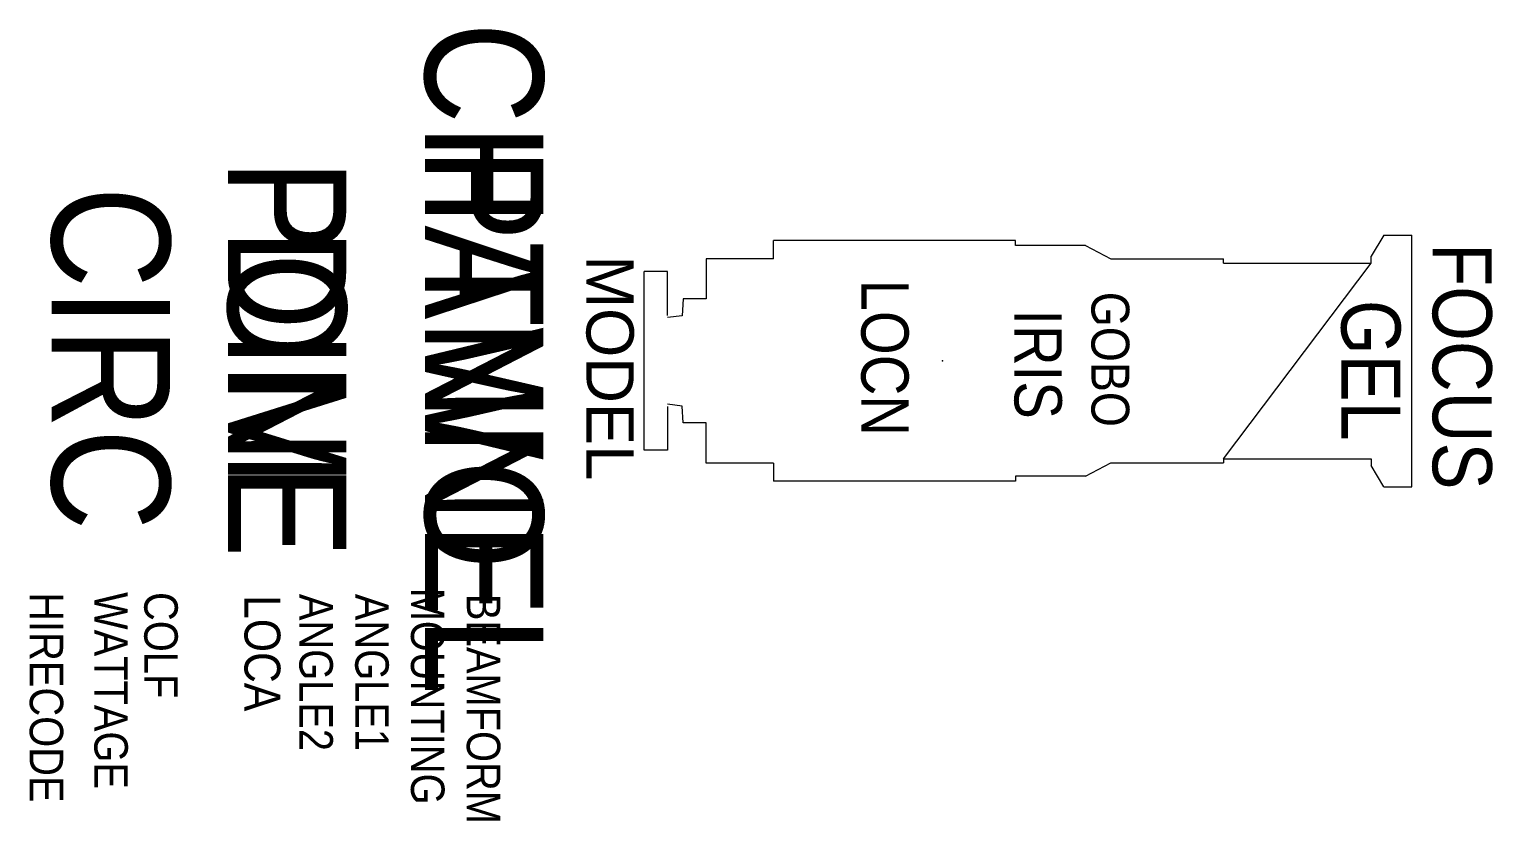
# Model space of a CAD drawing. Extents: x 6049 to 7286, y -712 to -43.
import ezdxf
from ezdxf.enums import TextEntityAlignment as Align

# ---------------------------------------------------------------- set-up
doc = ezdxf.new("R2010")
doc.units = 0
doc.header["$MEASUREMENT"] = 0
doc.layers.get('0').update_dxf_attribs({"linetype": 'CONTINUOUS'})
for name, color, linetype in [('CHANNEL', 3, 'CONTINUOUS'), ('CIRC', 6, 'CONTINUOUS'), ('DIMMER', 4, 'CONTINUOUS'), ('FOCUS', 30, 'CONTINUOUS'), ('GEL', 1, 'CONTINUOUS'), ('LANTERNS', 4, 'CONTINUOUS'), ('LOCATION', 7, 'CONTINUOUS'), ('MODEL', 6, 'CONTINUOUS'), ('PATCH', 5, 'CONTINUOUS'), ('PATCH2', 5, 'CONTINUOUS')]:
    doc.layers.add(name, color=color, linetype=linetype)

msp = doc.modelspace()

# ---------------------------------------------------------------- linework, layer by layer
for p, q in [((6678.5, -237.1), (6678.5, -221.8)), ((6882.8, -221.8), (6678.5, -221.8)), ((6882.8, -226), (6882.8, -221.8)), ((7194.1, -217.1), (7183.4, -234.9)), ((7194.1, -217.1), (7217.8, -217.1)), ((7217.8, -430), (7217.8, -217.1)), ((6942.2, -226), (6882.8, -226)), ((6942.2, -226), (6963.6, -237.3)), ((7183.4, -240.8), (7183.4, -234.9)), ((6621.5, -237.1), (6621.5, -271.1)), ((6678.5, -237.1), (6621.5, -237.1)), ((6963.6, -237.3), (7058.6, -237.3)), ((7058.6, -240.8), (7058.6, -237.3)), ((7058.6, -406.2), (7183.4, -240.8)), ((7058.6, -240.8), (7183.4, -240.8)), ((6569.2, -399.1), (6569.2, -248)), ((6588.8, -248), (6569.2, -248)), ((6588.8, -285), (6588.8, -248)), ((6602.2, -271.1), (6601.1, -285.3)), ((6621.5, -271.1), (6602.2, -271.1)), ((6601.1, -285.3), (6588.8, -286.9)), ((6601.1, -361.7), (6588.8, -360.2)), ((6588.8, -362), (6588.8, -399.1)), ((6602.2, -375.9), (6601.1, -361.7)), ((6621.5, -375.9), (6602.2, -375.9)), ((6621.5, -410), (6621.5, -375.9)), ((6588.8, -399.1), (6569.2, -399.1)), ((7058.6, -406.2), (7183.4, -406.2)), ((7058.6, -406.2), (7058.6, -409.8)), ((7183.4, -406.2), (7183.4, -412.1)), ((6678.5, -410), (6621.5, -410)), ((6678.5, -410), (6678.5, -425.2)), ((6942.2, -421), (6963.6, -409.8)), ((6963.6, -409.8), (7058.6, -409.8)), ((7194.1, -430), (7183.4, -412.1)), ((6882.8, -425.2), (6678.5, -425.2)), ((6942.2, -421), (6882.8, -421)), ((6882.8, -421), (6882.8, -425.2)), ((7194.1, -430), (7217.8, -430))]:
    msp.add_line(p, q)
msp.add_point((6821.1, -323.5))
msp.add_point((6821.1, -323.5))

# ---------------------------------------------------------------- texts
at = {"layer": 'CHANNEL', "width": 0.89}
msp.add_attdef('CHANNEL', text='', height=100, rotation=270, dxfattribs=at).set_placement((6383.9, -321.4, 0), align=Align.CENTER)
at = {"layer": 'CIRC', "width": 0.89}
msp.add_attdef('CIRC', text='', height=100, rotation=270, dxfattribs=at).set_placement((6068.4, -321.4, 0), align=Align.CENTER)
at = {"layer": 'DIMMER', "width": 0.89}
msp.add_attdef('DIM', text='', height=100, rotation=270, dxfattribs=at).set_placement((6217.3, -320.5, 0), align=Align.CENTER)
at = {"layer": 'FOCUS', "color": 30, "width": 0.89}
msp.add_attdef('FOCUS', text='', height=50, rotation=270, dxfattribs=at).set_placement((7235.5, -328.1, 0), align=Align.CENTER)
at = {"layer": 'GEL', "width": 0.89}
for tag, height, p in [('GOBO', 32, (6947.1, -322.2, 0)), ('GEL', 50, (7158.3, -331.5, 0))]:
    msp.add_attdef(tag, text='', height=height, rotation=270, dxfattribs=at).set_placement(p, align=Align.CENTER)
at = {"layer": 'LANTERNS', "color": 30, "width": 0.89}
msp.add_attdef('IRIS', text='', height=40, rotation=270, dxfattribs=at).set_placement((6902.1, -326.2, 0), align=Align.MIDDLE)
at = {"layer": 'LANTERNS', "color": 0, "width": 0.89, "flags": 1}
for tag, p, s, height in [('WATTAGE', (6104.4, -519, 0), '600', 28.3), ('MOUNTING', (6372, -515.3, 0), 'STANDARD HOOK CLAMP', 28.305), ('HIRECODE', (6049.8, -519.2, 0), '', 28.3), ('COLF', (6146.6, -519, 0), 'Y', 28.3), ('LOCA', (6231.3, -521.6, 0), '', 30.3), ('ANGLE2', (6277.7, -520.5, 0), '28', 28.3), ('ANGLE1', (6324.9, -520.5, 0), '28', 28.3), ('BEAMFORM', (6419.2, -520.5, 0), 'C', 28.3)]:
    msp.add_attdef(tag, p, s, height=height, rotation=270, dxfattribs=at)
at = {"layer": 'LOCATION', "width": 0.89}
msp.add_attdef('LOCN', text='', height=40, rotation=270, dxfattribs=at).set_placement((6752.6, -320.9), align=Align.CENTER)
at = {"layer": 'MODEL'}
msp.add_attdef('MODEL', text='S6-30', height=40, rotation=270, dxfattribs=at).set_placement((6520.3, -329.4, 0), align=Align.CENTER)
at = {"layer": 'PATCH', "width": 0.89}
msp.add_attdef('PONE', text='', height=100, rotation=270, dxfattribs=at).set_placement((6217.3, -321.4, 0), align=Align.CENTER)
at = {"layer": 'PATCH2', "width": 0.89}
msp.add_attdef('PTWO', text='', height=100, rotation=270, dxfattribs=at).set_placement((6383.9, -321.4, 0), align=Align.CENTER)

doc.saveas('drawing.dxf')
